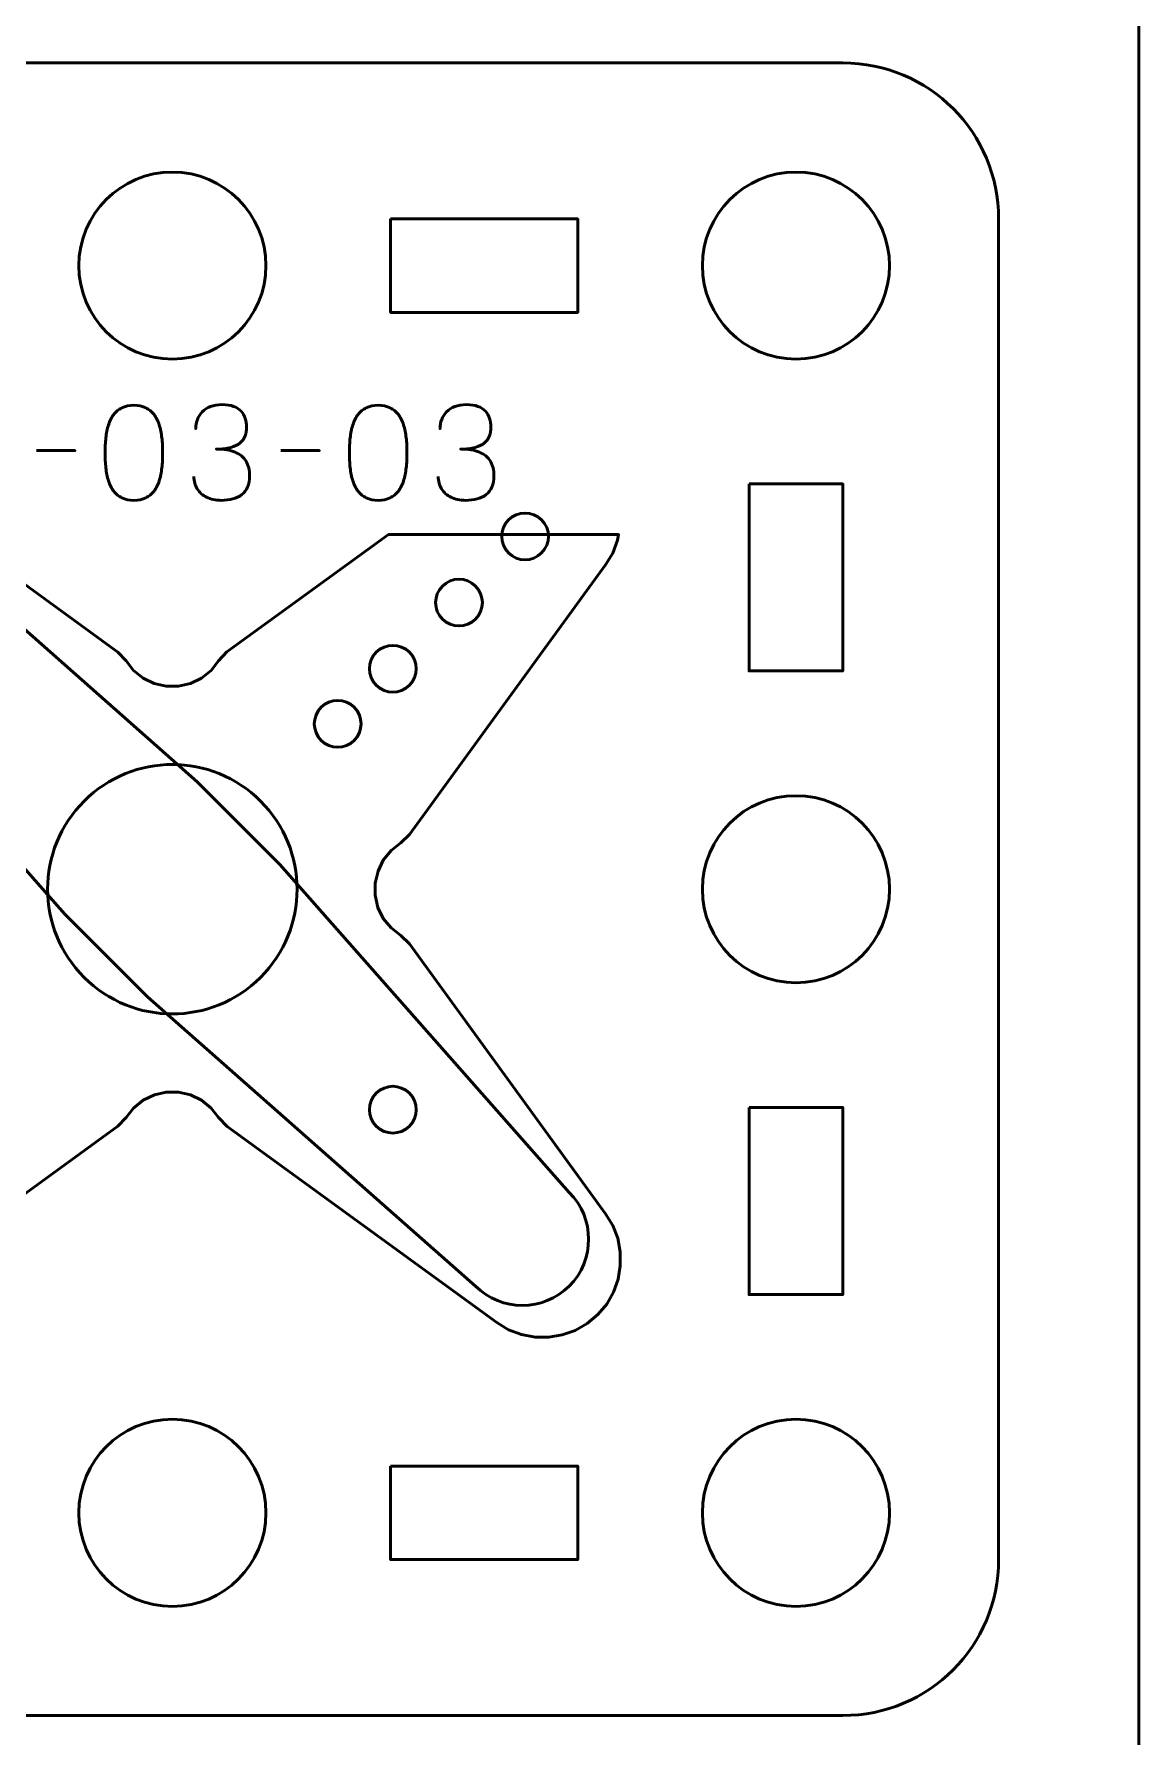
# Model space of a CAD drawing. Header units: centimetres. Extents: x -21 to 0, y -29.7 to 0.
# Drawn here: x -3.54 to 0, y -24.97 to -19.51 of the extents above; entities that cross this region are included whole.
import ezdxf

# ---------------------------------------------------------------- set-up
doc = ezdxf.new("R2010")
doc.units = ezdxf.units.CM
doc.header["$MEASUREMENT"] = 0
doc.layers.add('Layer 1', color=7, linetype='Continuous')

msp = doc.modelspace()

# ---------------------------------------------------------------- linework, layer by layer
at = {"layer": 'Layer 1', "color": 22, "lineweight": 53}
msp.add_open_spline([(-21.00003, -29.19995), (-21.00003, -29.19995), (-21.00003, -0.49992), (-21.00003, -0.49992), (-21.00003, -0.49992), (-21.00003, -0.22295), (-20.77694, 0.00004), (-20.49994, 0.00004), (-20.49994, 0.00004), (-20.49994, 0.00004), (-0.50008, 0.00004), (-0.50008, 0.00004), (-0.50008, 0.00004), (-0.22294, 0.00004), (0.00002, -0.22295), (0.00002, -0.49992), (0.00002, -0.49992), (0.00002, -0.49992), (0.00002, -29.19995), (0.00002, -29.19995), (0.00002, -29.19995), (0.00002, -29.47695), (-0.22294, -29.70004), (-0.50008, -29.70004), (-0.50008, -29.70004), (-0.50008, -29.70004), (-20.49994, -29.70004), (-20.49994, -29.70004), (-20.49994, -29.70004), (-20.77694, -29.70004), (-21.00003, -29.47695), (-21.00003, -29.19995)], degree=3, knots=[0, 0, 0, 0, 0.125, 0.125, 0.125, 0.125, 0.25, 0.25, 0.25, 0.25, 0.375, 0.375, 0.375, 0.375, 0.5, 0.5, 0.5, 0.5, 0.625, 0.625, 0.625, 0.625, 0.75, 0.75, 0.75, 0.75, 0.875, 0.875, 0.875, 0.875, 1, 1, 1, 1], dxfattribs=at)
at = {"layer": 'Layer 1', "color": 2, "lineweight": 53}
msp.add_open_spline([(-5.24994, -19.59997), (-5.24994, -19.59997), (-0.95007, -19.59997), (-0.95007, -19.59997), (-0.95007, -19.59997), (-0.67293, -19.59997), (-0.44997, -19.82306), (-0.44997, -20.10006), (-0.44997, -20.10006), (-0.44997, -20.10006), (-0.44997, -24.39993), (-0.44997, -24.39993), (-0.44997, -24.39993), (-0.44997, -24.67707), (-0.67293, -24.90003), (-0.95007, -24.90003), (-0.95007, -24.90003), (-0.95007, -24.90003), (-5.24994, -24.90003), (-5.24994, -24.90003), (-5.24994, -24.90003), (-5.52694, -24.90003), (-5.75003, -24.67707), (-5.75003, -24.39993), (-5.75003, -24.39993), (-5.75003, -24.39993), (-5.75003, -20.10006), (-5.75003, -20.10006), (-5.75003, -20.10006), (-5.75003, -19.82306), (-5.52694, -19.59997), (-5.24994, -19.59997)], degree=3, knots=[0, 0, 0, 0, 0.125, 0.125, 0.125, 0.125, 0.25, 0.25, 0.25, 0.25, 0.375, 0.375, 0.375, 0.375, 0.5, 0.5, 0.5, 0.5, 0.625, 0.625, 0.625, 0.625, 0.75, 0.75, 0.75, 0.75, 0.875, 0.875, 0.875, 0.875, 1, 1, 1, 1], dxfattribs=at)
at = {"layer": 'Layer 1', "lineweight": 53}
for points in [[(-2.79993, -20.25), (-2.79993, -20.41577), (-2.9343, -20.55), (-3.09993, -20.55), (-3.09993, -20.55), (-3.2657, -20.55), (-3.39993, -20.41577), (-3.39993, -20.25), (-3.39993, -20.25), (-3.39993, -20.08433), (-3.2657, -19.94999), (-3.09993, -19.94999), (-3.09993, -19.94999), (-2.9343, -19.94999), (-2.79993, -20.08433), (-2.79993, -20.25)], [(-0.8, -20.25), (-0.8, -20.41577), (-0.93433, -20.55), (-1.1, -20.55), (-1.1, -20.55), (-1.26563, -20.55), (-1.4, -20.41577), (-1.4, -20.25), (-1.4, -20.25), (-1.4, -20.08433), (-1.26563, -19.94999), (-1.1, -19.94999), (-1.1, -19.94999), (-0.93433, -19.94999), (-0.8, -20.08433), (-0.8, -20.25)], [(-2.40002, -20.10006), (-2.40002, -20.10006), (-1.80002, -20.10006), (-1.80002, -20.10006), (-1.80002, -20.10006), (-1.80002, -20.10006), (-1.80002, -20.40007), (-1.80002, -20.40007), (-1.80002, -20.40007), (-1.80002, -20.40007), (-2.40002, -20.40007), (-2.40002, -20.40007), (-2.40002, -20.40007), (-2.40002, -20.40007), (-2.40002, -20.10006), (-2.40002, -20.10006)], [(-1.25007, -20.95001), (-1.25007, -20.95001), (-0.95007, -20.95001), (-0.95007, -20.95001), (-0.95007, -20.95001), (-0.95007, -20.95001), (-0.95007, -21.55002), (-0.95007, -21.55002), (-0.95007, -21.55002), (-0.95007, -21.55002), (-1.25007, -21.55002), (-1.25007, -21.55002), (-1.25007, -21.55002), (-1.25007, -21.55002), (-1.25007, -20.95001), (-1.25007, -20.95001)], [(-0.8, -22.25007), (-0.8, -22.4157), (-0.93433, -22.55007), (-1.1, -22.55007), (-1.1, -22.55007), (-1.26563, -22.55007), (-1.4, -22.4157), (-1.4, -22.25007), (-1.4, -22.25007), (-1.4, -22.0843), (-1.26563, -21.95007), (-1.1, -21.95007), (-1.1, -21.95007), (-0.93433, -21.95007), (-0.8, -22.0843), (-0.8, -22.25007)], [(-1.25007, -22.94998), (-1.25007, -22.94998), (-0.95007, -22.94998), (-0.95007, -22.94998), (-0.95007, -22.94998), (-0.95007, -22.94998), (-0.95007, -23.54998), (-0.95007, -23.54998), (-0.95007, -23.54998), (-0.95007, -23.54998), (-1.25007, -23.54998), (-1.25007, -23.54998), (-1.25007, -23.54998), (-1.25007, -23.54998), (-1.25007, -22.94998), (-1.25007, -22.94998)], [(-2.79993, -24.25), (-2.79993, -24.41567), (-2.9343, -24.55), (-3.09993, -24.55), (-3.09993, -24.55), (-3.2657, -24.55), (-3.39993, -24.41567), (-3.39993, -24.25), (-3.39993, -24.25), (-3.39993, -24.08437), (-3.2657, -23.95), (-3.09993, -23.95), (-3.09993, -23.95), (-2.9343, -23.95), (-2.79993, -24.08437), (-2.79993, -24.25)], [(-0.8, -24.25), (-0.8, -24.41567), (-0.93433, -24.55), (-1.1, -24.55), (-1.1, -24.55), (-1.26563, -24.55), (-1.4, -24.41567), (-1.4, -24.25), (-1.4, -24.25), (-1.4, -24.08437), (-1.26563, -23.95), (-1.1, -23.95), (-1.1, -23.95), (-0.93433, -23.95), (-0.8, -24.08437), (-0.8, -24.25)], [(-2.40002, -24.09993), (-2.40002, -24.09993), (-1.80002, -24.09993), (-1.80002, -24.09993), (-1.80002, -24.09993), (-1.80002, -24.09993), (-1.80002, -24.39993), (-1.80002, -24.39993), (-1.80002, -24.39993), (-1.80002, -24.39993), (-2.40002, -24.39993), (-2.40002, -24.39993), (-2.40002, -24.39993), (-2.40002, -24.39993), (-2.40002, -24.09993), (-2.40002, -24.09993)]]:
    msp.add_open_spline(points, degree=3, knots=[0, 0, 0, 0, 0.25, 0.25, 0.25, 0.25, 0.5, 0.5, 0.5, 0.5, 0.75, 0.75, 0.75, 0.75, 1, 1, 1, 1], dxfattribs=at)
at = {"layer": 'Layer 1', "color": 30, "lineweight": 53}
for points, knots in [([(-3.22343, -21.00282), (-3.20862, -21.00275), (-3.19585, -21.00014), (-3.18519, -20.99506), (-3.18519, -20.99506), (-3.17461, -20.98998), (-3.16579, -20.98271), (-3.15874, -20.97347), (-3.15874, -20.97347), (-3.15175, -20.96416), (-3.14625, -20.95315), (-3.14216, -20.94045), (-3.14216, -20.94045), (-3.13813, -20.92775), (-3.13524, -20.91385), (-3.13362, -20.89861), (-3.13362, -20.89861), (-3.13192, -20.88337), (-3.13108, -20.86735), (-3.13115, -20.85042), (-3.13115, -20.85042), (-3.13108, -20.83356), (-3.13192, -20.81754), (-3.13362, -20.80237), (-3.13362, -20.80237), (-3.13524, -20.7872), (-3.13813, -20.77323), (-3.14216, -20.76053), (-3.14216, -20.76053), (-3.14625, -20.7479), (-3.15175, -20.7369), (-3.15874, -20.72751), (-3.15874, -20.72751), (-3.16579, -20.7182), (-3.17461, -20.71093), (-3.18519, -20.70585), (-3.18519, -20.70585), (-3.19585, -20.7007), (-3.20862, -20.69809), (-3.22343, -20.69802), (-3.22343, -20.69802), (-3.23825, -20.69809), (-3.25102, -20.7007), (-3.26168, -20.70585), (-3.26168, -20.70585), (-3.27226, -20.71093), (-3.28108, -20.7182), (-3.28813, -20.72751), (-3.28813, -20.72751), (-3.29512, -20.7369), (-3.30062, -20.7479), (-3.30471, -20.76053), (-3.30471, -20.76053), (-3.30874, -20.77323), (-3.31163, -20.7872), (-3.31325, -20.80237), (-3.31325, -20.80237), (-3.31494, -20.81754), (-3.31579, -20.83356), (-3.31572, -20.85042), (-3.31572, -20.85042), (-3.31579, -20.86735), (-3.31494, -20.88337), (-3.31325, -20.89861), (-3.31325, -20.89861), (-3.31163, -20.91385), (-3.30874, -20.92775), (-3.30471, -20.94045), (-3.30471, -20.94045), (-3.30062, -20.95315), (-3.29512, -20.96416), (-3.28813, -20.97347), (-3.28813, -20.97347), (-3.28108, -20.98271), (-3.27226, -20.98998), (-3.26168, -20.99506), (-3.26168, -20.99506), (-3.25102, -21.00014), (-3.23825, -21.00275), (-3.22343, -21.00282)], [0, 0, 0, 0, 0.05, 0.05, 0.05, 0.05, 0.1, 0.1, 0.1, 0.1, 0.15, 0.15, 0.15, 0.15, 0.2, 0.2, 0.2, 0.2, 0.25, 0.25, 0.25, 0.25, 0.3, 0.3, 0.3, 0.3, 0.35, 0.35, 0.35, 0.35, 0.4, 0.4, 0.4, 0.4, 0.45, 0.45, 0.45, 0.45, 0.5, 0.5, 0.5, 0.5, 0.55, 0.55, 0.55, 0.55, 0.6, 0.6, 0.6, 0.6, 0.65, 0.65, 0.65, 0.65, 0.7, 0.7, 0.7, 0.7, 0.75, 0.75, 0.75, 0.75, 0.8, 0.8, 0.8, 0.8, 0.85, 0.85, 0.85, 0.85, 0.9, 0.9, 0.9, 0.9, 0.95, 0.95, 0.95, 0.95, 1, 1, 1, 1]), ([(-3.22343, -21.00282), (-3.20862, -21.00275), (-3.19585, -21.00014), (-3.18519, -20.99506), (-3.18519, -20.99506), (-3.17461, -20.98998), (-3.16579, -20.98271), (-3.15874, -20.97347), (-3.15874, -20.97347), (-3.15175, -20.96416), (-3.14625, -20.95315), (-3.14216, -20.94045), (-3.14216, -20.94045), (-3.13813, -20.92775), (-3.13524, -20.91385), (-3.13362, -20.89861), (-3.13362, -20.89861), (-3.13192, -20.88337), (-3.13108, -20.86735), (-3.13115, -20.85042), (-3.13115, -20.85042), (-3.13108, -20.83356), (-3.13192, -20.81754), (-3.13362, -20.80237), (-3.13362, -20.80237), (-3.13524, -20.7872), (-3.13813, -20.77323), (-3.14216, -20.76053), (-3.14216, -20.76053), (-3.14625, -20.7479), (-3.15175, -20.7369), (-3.15874, -20.72751), (-3.15874, -20.72751), (-3.16579, -20.7182), (-3.17461, -20.71093), (-3.18519, -20.70585), (-3.18519, -20.70585), (-3.19585, -20.7007), (-3.20862, -20.69809), (-3.22343, -20.69802), (-3.22343, -20.69802), (-3.23825, -20.69809), (-3.25102, -20.7007), (-3.26168, -20.70585), (-3.26168, -20.70585), (-3.27226, -20.71093), (-3.28108, -20.7182), (-3.28813, -20.72751), (-3.28813, -20.72751), (-3.29512, -20.7369), (-3.30062, -20.7479), (-3.30471, -20.76053), (-3.30471, -20.76053), (-3.30874, -20.77323), (-3.31163, -20.7872), (-3.31325, -20.80237), (-3.31325, -20.80237), (-3.31494, -20.81754), (-3.31579, -20.83356), (-3.31572, -20.85042), (-3.31572, -20.85042), (-3.31579, -20.86735), (-3.31494, -20.88337), (-3.31325, -20.89861), (-3.31325, -20.89861), (-3.31163, -20.91385), (-3.30874, -20.92775), (-3.30471, -20.94045), (-3.30471, -20.94045), (-3.30062, -20.95315), (-3.29512, -20.96416), (-3.28813, -20.97347), (-3.28813, -20.97347), (-3.28108, -20.98271), (-3.27226, -20.98998), (-3.26168, -20.99506), (-3.26168, -20.99506), (-3.25102, -21.00014), (-3.23825, -21.00275), (-3.22343, -21.00282)], [0, 0, 0, 0, 0.05, 0.05, 0.05, 0.05, 0.1, 0.1, 0.1, 0.1, 0.15, 0.15, 0.15, 0.15, 0.2, 0.2, 0.2, 0.2, 0.25, 0.25, 0.25, 0.25, 0.3, 0.3, 0.3, 0.3, 0.35, 0.35, 0.35, 0.35, 0.4, 0.4, 0.4, 0.4, 0.45, 0.45, 0.45, 0.45, 0.5, 0.5, 0.5, 0.5, 0.55, 0.55, 0.55, 0.55, 0.6, 0.6, 0.6, 0.6, 0.65, 0.65, 0.65, 0.65, 0.7, 0.7, 0.7, 0.7, 0.75, 0.75, 0.75, 0.75, 0.8, 0.8, 0.8, 0.8, 0.85, 0.85, 0.85, 0.85, 0.9, 0.9, 0.9, 0.9, 0.95, 0.95, 0.95, 0.95, 1, 1, 1, 1]), ([(-3.03082, -20.9262), (-3.03075, -20.94144), (-3.02722, -20.9547), (-3.02024, -20.9662), (-3.02024, -20.9662), (-3.01325, -20.97763), (-3.0033, -20.98659), (-2.99032, -20.99301), (-2.99032, -20.99301), (-2.97734, -20.99943), (-2.96175, -21.00268), (-2.94361, -21.00282), (-2.94361, -21.00282), (-2.93, -21.00282), (-2.91765, -21.00141), (-2.90643, -20.99845), (-2.90643, -20.99845), (-2.89528, -20.99548), (-2.88569, -20.9909), (-2.87757, -20.98462), (-2.87757, -20.98462), (-2.86946, -20.97834), (-2.86325, -20.97022), (-2.85881, -20.96035), (-2.85881, -20.96035), (-2.85443, -20.9504), (-2.85225, -20.93847), (-2.85218, -20.9245), (-2.85218, -20.9245), (-2.8521, -20.90588), (-2.85591, -20.89014), (-2.86346, -20.87737), (-2.86346, -20.87737), (-2.87101, -20.8646), (-2.88273, -20.85501), (-2.89846, -20.84845), (-2.89846, -20.84845), (-2.91419, -20.84188), (-2.93437, -20.83857), (-2.95885, -20.83857), (-2.95885, -20.83857), (-2.94058, -20.83864), (-2.92527, -20.83695), (-2.91278, -20.83349), (-2.91278, -20.83349), (-2.90036, -20.83003), (-2.89042, -20.82516), (-2.88294, -20.81881), (-2.88294, -20.81881), (-2.87546, -20.81253), (-2.87003, -20.80505), (-2.86678, -20.79645), (-2.86678, -20.79645), (-2.86346, -20.78791), (-2.86184, -20.77853), (-2.86191, -20.7683), (-2.86191, -20.7683), (-2.86184, -20.75806), (-2.86325, -20.74861), (-2.86607, -20.73986), (-2.86607, -20.73986), (-2.86883, -20.73111), (-2.87334, -20.72342), (-2.87948, -20.71686), (-2.87948, -20.71686), (-2.88562, -20.7103), (-2.89373, -20.70515), (-2.90368, -20.70148), (-2.90368, -20.70148), (-2.9137, -20.69781), (-2.92591, -20.69598), (-2.94023, -20.69591), (-2.94023, -20.69591), (-2.95448, -20.69598), (-2.96697, -20.69809), (-2.97755, -20.70219), (-2.97755, -20.70219), (-2.98821, -20.70628), (-2.99695, -20.71185), (-3.00401, -20.71898), (-3.00401, -20.71898), (-3.01099, -20.7261), (-3.01622, -20.73422), (-3.01967, -20.74339), (-3.01967, -20.74339), (-3.0232, -20.75256), (-3.02489, -20.7623), (-3.02489, -20.77253), (-3.02489, -20.77253), (-3.02489, -20.7623), (-3.0232, -20.75256), (-3.01967, -20.74339), (-3.01967, -20.74339), (-3.01622, -20.73422), (-3.01099, -20.7261), (-3.00401, -20.71898), (-3.00401, -20.71898), (-2.99695, -20.71185), (-2.98821, -20.70628), (-2.97755, -20.70219), (-2.97755, -20.70219), (-2.96697, -20.69809), (-2.95448, -20.69598), (-2.94023, -20.69591), (-2.94023, -20.69591), (-2.92591, -20.69598), (-2.9137, -20.69781), (-2.90368, -20.70148), (-2.90368, -20.70148), (-2.89373, -20.70515), (-2.88562, -20.7103), (-2.87948, -20.71686), (-2.87948, -20.71686), (-2.87334, -20.72342), (-2.86883, -20.73111), (-2.86607, -20.73986), (-2.86607, -20.73986), (-2.86325, -20.74861), (-2.86184, -20.75806), (-2.86191, -20.7683), (-2.86191, -20.7683), (-2.86184, -20.77853), (-2.86346, -20.78791), (-2.86678, -20.79645), (-2.86678, -20.79645), (-2.87003, -20.80505), (-2.87546, -20.81253), (-2.88294, -20.81881), (-2.88294, -20.81881), (-2.89042, -20.82516), (-2.90036, -20.83003), (-2.91278, -20.83349), (-2.91278, -20.83349), (-2.92527, -20.83695), (-2.94058, -20.83864), (-2.95885, -20.83857), (-2.95885, -20.83857), (-2.93437, -20.83857), (-2.91419, -20.84188), (-2.89846, -20.84845), (-2.89846, -20.84845), (-2.88273, -20.85501), (-2.87101, -20.8646), (-2.86346, -20.87737), (-2.86346, -20.87737), (-2.85591, -20.89014), (-2.8521, -20.90588), (-2.85218, -20.9245), (-2.85218, -20.9245), (-2.85225, -20.93847), (-2.85443, -20.9504), (-2.85881, -20.96035), (-2.85881, -20.96035), (-2.86325, -20.97022), (-2.86946, -20.97834), (-2.87757, -20.98462), (-2.87757, -20.98462), (-2.88569, -20.9909), (-2.89528, -20.99548), (-2.90643, -20.99845), (-2.90643, -20.99845), (-2.91765, -21.00141), (-2.93, -21.00282), (-2.94361, -21.00282), (-2.94361, -21.00282), (-2.96175, -21.00268), (-2.97734, -20.99943), (-2.99032, -20.99301), (-2.99032, -20.99301), (-3.0033, -20.98659), (-3.01325, -20.97763), (-3.02024, -20.9662), (-3.02024, -20.9662), (-3.02722, -20.9547), (-3.03075, -20.94144), (-3.03082, -20.9262)], [0, 0, 0, 0, 0.0227273, 0.0227273, 0.0227273, 0.0227273, 0.0454545, 0.0454545, 0.0454545, 0.0454545, 0.0681818, 0.0681818, 0.0681818, 0.0681818, 0.0909091, 0.0909091, 0.0909091, 0.0909091, 0.1136364, 0.1136364, 0.1136364, 0.1136364, 0.1363636, 0.1363636, 0.1363636, 0.1363636, 0.1590909, 0.1590909, 0.1590909, 0.1590909, 0.1818182, 0.1818182, 0.1818182, 0.1818182, 0.2045455, 0.2045455, 0.2045455, 0.2045455, 0.2272727, 0.2272727, 0.2272727, 0.2272727, 0.25, 0.25, 0.25, 0.25, 0.2727273, 0.2727273, 0.2727273, 0.2727273, 0.2954545, 0.2954545, 0.2954545, 0.2954545, 0.3181818, 0.3181818, 0.3181818, 0.3181818, 0.3409091, 0.3409091, 0.3409091, 0.3409091, 0.3636364, 0.3636364, 0.3636364, 0.3636364, 0.3863636, 0.3863636, 0.3863636, 0.3863636, 0.4090909, 0.4090909, 0.4090909, 0.4090909, 0.4318182, 0.4318182, 0.4318182, 0.4318182, 0.4545455, 0.4545455, 0.4545455, 0.4545455, 0.4772727, 0.4772727, 0.4772727, 0.4772727, 0.5, 0.5, 0.5, 0.5, 0.5227273, 0.5227273, 0.5227273, 0.5227273, 0.5454545, 0.5454545, 0.5454545, 0.5454545, 0.5681818, 0.5681818, 0.5681818, 0.5681818, 0.5909091, 0.5909091, 0.5909091, 0.5909091, 0.6136364, 0.6136364, 0.6136364, 0.6136364, 0.6363636, 0.6363636, 0.6363636, 0.6363636, 0.6590909, 0.6590909, 0.6590909, 0.6590909, 0.6818182, 0.6818182, 0.6818182, 0.6818182, 0.7045455, 0.7045455, 0.7045455, 0.7045455, 0.7272727, 0.7272727, 0.7272727, 0.7272727, 0.75, 0.75, 0.75, 0.75, 0.7727273, 0.7727273, 0.7727273, 0.7727273, 0.7954545, 0.7954545, 0.7954545, 0.7954545, 0.8181818, 0.8181818, 0.8181818, 0.8181818, 0.8409091, 0.8409091, 0.8409091, 0.8409091, 0.8636364, 0.8636364, 0.8636364, 0.8636364, 0.8863636, 0.8863636, 0.8863636, 0.8863636, 0.9090909, 0.9090909, 0.9090909, 0.9090909, 0.9318182, 0.9318182, 0.9318182, 0.9318182, 0.9545455, 0.9545455, 0.9545455, 0.9545455, 0.9772727, 0.9772727, 0.9772727, 0.9772727, 1, 1, 1, 1]), ([(-2.43985, -21.00282), (-2.42504, -21.00275), (-2.41227, -21.00014), (-2.40161, -20.99506), (-2.40161, -20.99506), (-2.39103, -20.98998), (-2.38221, -20.98271), (-2.37516, -20.97347), (-2.37516, -20.97347), (-2.36817, -20.96416), (-2.36267, -20.95315), (-2.35858, -20.94045), (-2.35858, -20.94045), (-2.35455, -20.92775), (-2.35166, -20.91385), (-2.35004, -20.89861), (-2.35004, -20.89861), (-2.34834, -20.88337), (-2.3475, -20.86735), (-2.34757, -20.85042), (-2.34757, -20.85042), (-2.3475, -20.83356), (-2.34834, -20.81754), (-2.35004, -20.80237), (-2.35004, -20.80237), (-2.35166, -20.7872), (-2.35455, -20.77323), (-2.35858, -20.76053), (-2.35858, -20.76053), (-2.36267, -20.7479), (-2.36817, -20.7369), (-2.37516, -20.72751), (-2.37516, -20.72751), (-2.38221, -20.7182), (-2.39103, -20.71093), (-2.40161, -20.70585), (-2.40161, -20.70585), (-2.41227, -20.7007), (-2.42504, -20.69809), (-2.43985, -20.69802), (-2.43985, -20.69802), (-2.45467, -20.69809), (-2.46744, -20.7007), (-2.4781, -20.70585), (-2.4781, -20.70585), (-2.48868, -20.71093), (-2.4975, -20.7182), (-2.50455, -20.72751), (-2.50455, -20.72751), (-2.51154, -20.7369), (-2.51704, -20.7479), (-2.52113, -20.76053), (-2.52113, -20.76053), (-2.52516, -20.77323), (-2.52805, -20.7872), (-2.52967, -20.80237), (-2.52967, -20.80237), (-2.53136, -20.81754), (-2.53221, -20.83356), (-2.53214, -20.85042), (-2.53214, -20.85042), (-2.53221, -20.86735), (-2.53136, -20.88337), (-2.52967, -20.89861), (-2.52967, -20.89861), (-2.52805, -20.91385), (-2.52516, -20.92775), (-2.52113, -20.94045), (-2.52113, -20.94045), (-2.51704, -20.95315), (-2.51154, -20.96416), (-2.50455, -20.97347), (-2.50455, -20.97347), (-2.4975, -20.98271), (-2.48868, -20.98998), (-2.4781, -20.99506), (-2.4781, -20.99506), (-2.46744, -21.00014), (-2.45467, -21.00275), (-2.43985, -21.00282)], [0, 0, 0, 0, 0.05, 0.05, 0.05, 0.05, 0.1, 0.1, 0.1, 0.1, 0.15, 0.15, 0.15, 0.15, 0.2, 0.2, 0.2, 0.2, 0.25, 0.25, 0.25, 0.25, 0.3, 0.3, 0.3, 0.3, 0.35, 0.35, 0.35, 0.35, 0.4, 0.4, 0.4, 0.4, 0.45, 0.45, 0.45, 0.45, 0.5, 0.5, 0.5, 0.5, 0.55, 0.55, 0.55, 0.55, 0.6, 0.6, 0.6, 0.6, 0.65, 0.65, 0.65, 0.65, 0.7, 0.7, 0.7, 0.7, 0.75, 0.75, 0.75, 0.75, 0.8, 0.8, 0.8, 0.8, 0.85, 0.85, 0.85, 0.85, 0.9, 0.9, 0.9, 0.9, 0.95, 0.95, 0.95, 0.95, 1, 1, 1, 1]), ([(-2.43985, -21.00282), (-2.42504, -21.00275), (-2.41227, -21.00014), (-2.40161, -20.99506), (-2.40161, -20.99506), (-2.39103, -20.98998), (-2.38221, -20.98271), (-2.37516, -20.97347), (-2.37516, -20.97347), (-2.36817, -20.96416), (-2.36267, -20.95315), (-2.35858, -20.94045), (-2.35858, -20.94045), (-2.35455, -20.92775), (-2.35166, -20.91385), (-2.35004, -20.89861), (-2.35004, -20.89861), (-2.34834, -20.88337), (-2.3475, -20.86735), (-2.34757, -20.85042), (-2.34757, -20.85042), (-2.3475, -20.83356), (-2.34834, -20.81754), (-2.35004, -20.80237), (-2.35004, -20.80237), (-2.35166, -20.7872), (-2.35455, -20.77323), (-2.35858, -20.76053), (-2.35858, -20.76053), (-2.36267, -20.7479), (-2.36817, -20.7369), (-2.37516, -20.72751), (-2.37516, -20.72751), (-2.38221, -20.7182), (-2.39103, -20.71093), (-2.40161, -20.70585), (-2.40161, -20.70585), (-2.41227, -20.7007), (-2.42504, -20.69809), (-2.43985, -20.69802), (-2.43985, -20.69802), (-2.45467, -20.69809), (-2.46744, -20.7007), (-2.4781, -20.70585), (-2.4781, -20.70585), (-2.48868, -20.71093), (-2.4975, -20.7182), (-2.50455, -20.72751), (-2.50455, -20.72751), (-2.51154, -20.7369), (-2.51704, -20.7479), (-2.52113, -20.76053), (-2.52113, -20.76053), (-2.52516, -20.77323), (-2.52805, -20.7872), (-2.52967, -20.80237), (-2.52967, -20.80237), (-2.53136, -20.81754), (-2.53221, -20.83356), (-2.53214, -20.85042), (-2.53214, -20.85042), (-2.53221, -20.86735), (-2.53136, -20.88337), (-2.52967, -20.89861), (-2.52967, -20.89861), (-2.52805, -20.91385), (-2.52516, -20.92775), (-2.52113, -20.94045), (-2.52113, -20.94045), (-2.51704, -20.95315), (-2.51154, -20.96416), (-2.50455, -20.97347), (-2.50455, -20.97347), (-2.4975, -20.98271), (-2.48868, -20.98998), (-2.4781, -20.99506), (-2.4781, -20.99506), (-2.46744, -21.00014), (-2.45467, -21.00275), (-2.43985, -21.00282)], [0, 0, 0, 0, 0.05, 0.05, 0.05, 0.05, 0.1, 0.1, 0.1, 0.1, 0.15, 0.15, 0.15, 0.15, 0.2, 0.2, 0.2, 0.2, 0.25, 0.25, 0.25, 0.25, 0.3, 0.3, 0.3, 0.3, 0.35, 0.35, 0.35, 0.35, 0.4, 0.4, 0.4, 0.4, 0.45, 0.45, 0.45, 0.45, 0.5, 0.5, 0.5, 0.5, 0.55, 0.55, 0.55, 0.55, 0.6, 0.6, 0.6, 0.6, 0.65, 0.65, 0.65, 0.65, 0.7, 0.7, 0.7, 0.7, 0.75, 0.75, 0.75, 0.75, 0.8, 0.8, 0.8, 0.8, 0.85, 0.85, 0.85, 0.85, 0.9, 0.9, 0.9, 0.9, 0.95, 0.95, 0.95, 0.95, 1, 1, 1, 1]), ([(-2.24724, -20.9262), (-2.24717, -20.94144), (-2.24364, -20.9547), (-2.23666, -20.9662), (-2.23666, -20.9662), (-2.22967, -20.97763), (-2.21972, -20.98659), (-2.20674, -20.99301), (-2.20674, -20.99301), (-2.19376, -20.99943), (-2.17817, -21.00268), (-2.16003, -21.00282), (-2.16003, -21.00282), (-2.14642, -21.00282), (-2.13407, -21.00141), (-2.12285, -20.99845), (-2.12285, -20.99845), (-2.1117, -20.99548), (-2.10211, -20.9909), (-2.09399, -20.98462), (-2.09399, -20.98462), (-2.08588, -20.97834), (-2.07967, -20.97022), (-2.07523, -20.96035), (-2.07523, -20.96035), (-2.07085, -20.9504), (-2.06867, -20.93847), (-2.0686, -20.9245), (-2.0686, -20.9245), (-2.06852, -20.90588), (-2.07233, -20.89014), (-2.07988, -20.87737), (-2.07988, -20.87737), (-2.08743, -20.8646), (-2.09915, -20.85501), (-2.11488, -20.84845), (-2.11488, -20.84845), (-2.13061, -20.84188), (-2.15079, -20.83857), (-2.17527, -20.83857), (-2.17527, -20.83857), (-2.157, -20.83864), (-2.14169, -20.83695), (-2.1292, -20.83349), (-2.1292, -20.83349), (-2.11678, -20.83003), (-2.10684, -20.82516), (-2.09936, -20.81881), (-2.09936, -20.81881), (-2.09188, -20.81253), (-2.08645, -20.80505), (-2.0832, -20.79645), (-2.0832, -20.79645), (-2.07988, -20.78791), (-2.07826, -20.77853), (-2.07833, -20.7683), (-2.07833, -20.7683), (-2.07826, -20.75806), (-2.07967, -20.74861), (-2.08249, -20.73986), (-2.08249, -20.73986), (-2.08525, -20.73111), (-2.08976, -20.72342), (-2.0959, -20.71686), (-2.0959, -20.71686), (-2.10204, -20.7103), (-2.11015, -20.70515), (-2.1201, -20.70148), (-2.1201, -20.70148), (-2.13012, -20.69781), (-2.14233, -20.69598), (-2.15665, -20.69591), (-2.15665, -20.69591), (-2.1709, -20.69598), (-2.18339, -20.69809), (-2.19397, -20.70219), (-2.19397, -20.70219), (-2.20463, -20.70628), (-2.21337, -20.71185), (-2.22043, -20.71898), (-2.22043, -20.71898), (-2.22741, -20.7261), (-2.23264, -20.73422), (-2.23609, -20.74339), (-2.23609, -20.74339), (-2.23962, -20.75256), (-2.24131, -20.7623), (-2.24131, -20.77253), (-2.24131, -20.77253), (-2.24131, -20.7623), (-2.23962, -20.75256), (-2.23609, -20.74339), (-2.23609, -20.74339), (-2.23264, -20.73422), (-2.22741, -20.7261), (-2.22043, -20.71898), (-2.22043, -20.71898), (-2.21337, -20.71185), (-2.20463, -20.70628), (-2.19397, -20.70219), (-2.19397, -20.70219), (-2.18339, -20.69809), (-2.1709, -20.69598), (-2.15665, -20.69591), (-2.15665, -20.69591), (-2.14233, -20.69598), (-2.13012, -20.69781), (-2.1201, -20.70148), (-2.1201, -20.70148), (-2.11015, -20.70515), (-2.10204, -20.7103), (-2.0959, -20.71686), (-2.0959, -20.71686), (-2.08976, -20.72342), (-2.08525, -20.73111), (-2.08249, -20.73986), (-2.08249, -20.73986), (-2.07967, -20.74861), (-2.07826, -20.75806), (-2.07833, -20.7683), (-2.07833, -20.7683), (-2.07826, -20.77853), (-2.07988, -20.78791), (-2.0832, -20.79645), (-2.0832, -20.79645), (-2.08645, -20.80505), (-2.09188, -20.81253), (-2.09936, -20.81881), (-2.09936, -20.81881), (-2.10684, -20.82516), (-2.11678, -20.83003), (-2.1292, -20.83349), (-2.1292, -20.83349), (-2.14169, -20.83695), (-2.157, -20.83864), (-2.17527, -20.83857), (-2.17527, -20.83857), (-2.15079, -20.83857), (-2.13061, -20.84188), (-2.11488, -20.84845), (-2.11488, -20.84845), (-2.09915, -20.85501), (-2.08743, -20.8646), (-2.07988, -20.87737), (-2.07988, -20.87737), (-2.07233, -20.89014), (-2.06852, -20.90588), (-2.0686, -20.9245), (-2.0686, -20.9245), (-2.06867, -20.93847), (-2.07085, -20.9504), (-2.07523, -20.96035), (-2.07523, -20.96035), (-2.07967, -20.97022), (-2.08588, -20.97834), (-2.09399, -20.98462), (-2.09399, -20.98462), (-2.10211, -20.9909), (-2.1117, -20.99548), (-2.12285, -20.99845), (-2.12285, -20.99845), (-2.13407, -21.00141), (-2.14642, -21.00282), (-2.16003, -21.00282), (-2.16003, -21.00282), (-2.17817, -21.00268), (-2.19376, -20.99943), (-2.20674, -20.99301), (-2.20674, -20.99301), (-2.21972, -20.98659), (-2.22967, -20.97763), (-2.23666, -20.9662), (-2.23666, -20.9662), (-2.24364, -20.9547), (-2.24717, -20.94144), (-2.24724, -20.9262)], [0, 0, 0, 0, 0.0227273, 0.0227273, 0.0227273, 0.0227273, 0.0454545, 0.0454545, 0.0454545, 0.0454545, 0.0681818, 0.0681818, 0.0681818, 0.0681818, 0.0909091, 0.0909091, 0.0909091, 0.0909091, 0.1136364, 0.1136364, 0.1136364, 0.1136364, 0.1363636, 0.1363636, 0.1363636, 0.1363636, 0.1590909, 0.1590909, 0.1590909, 0.1590909, 0.1818182, 0.1818182, 0.1818182, 0.1818182, 0.2045455, 0.2045455, 0.2045455, 0.2045455, 0.2272727, 0.2272727, 0.2272727, 0.2272727, 0.25, 0.25, 0.25, 0.25, 0.2727273, 0.2727273, 0.2727273, 0.2727273, 0.2954545, 0.2954545, 0.2954545, 0.2954545, 0.3181818, 0.3181818, 0.3181818, 0.3181818, 0.3409091, 0.3409091, 0.3409091, 0.3409091, 0.3636364, 0.3636364, 0.3636364, 0.3636364, 0.3863636, 0.3863636, 0.3863636, 0.3863636, 0.4090909, 0.4090909, 0.4090909, 0.4090909, 0.4318182, 0.4318182, 0.4318182, 0.4318182, 0.4545455, 0.4545455, 0.4545455, 0.4545455, 0.4772727, 0.4772727, 0.4772727, 0.4772727, 0.5, 0.5, 0.5, 0.5, 0.5227273, 0.5227273, 0.5227273, 0.5227273, 0.5454545, 0.5454545, 0.5454545, 0.5454545, 0.5681818, 0.5681818, 0.5681818, 0.5681818, 0.5909091, 0.5909091, 0.5909091, 0.5909091, 0.6136364, 0.6136364, 0.6136364, 0.6136364, 0.6363636, 0.6363636, 0.6363636, 0.6363636, 0.6590909, 0.6590909, 0.6590909, 0.6590909, 0.6818182, 0.6818182, 0.6818182, 0.6818182, 0.7045455, 0.7045455, 0.7045455, 0.7045455, 0.7272727, 0.7272727, 0.7272727, 0.7272727, 0.75, 0.75, 0.75, 0.75, 0.7727273, 0.7727273, 0.7727273, 0.7727273, 0.7954545, 0.7954545, 0.7954545, 0.7954545, 0.8181818, 0.8181818, 0.8181818, 0.8181818, 0.8409091, 0.8409091, 0.8409091, 0.8409091, 0.8636364, 0.8636364, 0.8636364, 0.8636364, 0.8863636, 0.8863636, 0.8863636, 0.8863636, 0.9090909, 0.9090909, 0.9090909, 0.9090909, 0.9318182, 0.9318182, 0.9318182, 0.9318182, 0.9545455, 0.9545455, 0.9545455, 0.9545455, 0.9772727, 0.9772727, 0.9772727, 0.9772727, 1, 1, 1, 1]), ([(-3.53585, -20.84322), (-3.53585, -20.84322), (-3.41266, -20.84322), (-3.41266, -20.84322), (-3.41266, -20.84322), (-3.41266, -20.84322), (-3.53585, -20.84322), (-3.53585, -20.84322)], [0, 0, 0, 0, 0.5, 0.5, 0.5, 0.5, 1, 1, 1, 1]), ([(-2.75227, -20.84322), (-2.75227, -20.84322), (-2.62908, -20.84322), (-2.62908, -20.84322), (-2.62908, -20.84322), (-2.62908, -20.84322), (-2.75227, -20.84322), (-2.75227, -20.84322)], [0, 0, 0, 0, 0.5, 0.5, 0.5, 0.5, 1, 1, 1, 1]), ([(-3.79367, -21.11251), (-3.79367, -21.11251), (-3.27531, -21.48937), (-3.27531, -21.48937), (-3.27531, -21.48937), (-3.27531, -21.48937), (-3.24844, -21.51738), (-3.24844, -21.51738), (-3.24844, -21.51738), (-3.24844, -21.51738), (-3.22434, -21.54819), (-3.22434, -21.54819), (-3.22434, -21.54819), (-3.22434, -21.54819), (-3.1941, -21.57283), (-3.1941, -21.57283), (-3.1941, -21.57283), (-3.1941, -21.57283), (-3.15882, -21.5902), (-3.15882, -21.5902), (-3.15882, -21.5902), (-3.15882, -21.5902), (-3.1196, -21.59916), (-3.1196, -21.59916), (-3.1196, -21.59916), (-3.1196, -21.59916), (-3.08039, -21.59914), (-3.08039, -21.59914), (-3.08039, -21.59914), (-3.08039, -21.59914), (-3.04231, -21.59019), (-3.04231, -21.59019), (-3.04231, -21.59019), (-3.04231, -21.59019), (-3.00645, -21.57338), (-3.00645, -21.57338), (-3.00645, -21.57338), (-3.00645, -21.57338), (-2.97565, -21.54818), (-2.97565, -21.54818), (-2.97565, -21.54818), (-2.97565, -21.54818), (-2.95158, -21.51738), (-2.95158, -21.51738), (-2.95158, -21.51738), (-2.95158, -21.51738), (-2.92525, -21.48881), (-2.92525, -21.48881), (-2.92525, -21.48881), (-2.92525, -21.48881), (-2.40674, -21.11251), (-2.40674, -21.11251), (-2.40674, -21.11251), (-2.40674, -21.11251), (-1.66897, -21.11251), (-1.66897, -21.11251), (-1.66897, -21.11251), (-1.66897, -21.11251), (-1.67227, -21.1309), (-1.67227, -21.1309), (-1.67227, -21.1309), (-1.67227, -21.1309), (-1.68738, -21.17178), (-1.68738, -21.17178), (-1.68738, -21.17178), (-1.68738, -21.17178), (-1.71036, -21.20932), (-1.71036, -21.20932), (-1.71036, -21.20932), (-1.71036, -21.20932), (-2.33937, -22.07469), (-2.33937, -22.07469), (-2.33937, -22.07469), (-2.33937, -22.07469), (-2.36737, -22.10159), (-2.36737, -22.10159), (-2.36737, -22.10159), (-2.36737, -22.10159), (-2.39817, -22.12566), (-2.39817, -22.12566), (-2.39817, -22.12566), (-2.39817, -22.12566), (-2.42337, -22.15646), (-2.42337, -22.15646), (-2.42337, -22.15646), (-2.42337, -22.15646), (-2.44018, -22.19232), (-2.44018, -22.19232), (-2.44018, -22.19232), (-2.44018, -22.19232), (-2.44914, -22.23039), (-2.44914, -22.23039), (-2.44914, -22.23039), (-2.44914, -22.23039), (-2.44915, -22.26962), (-2.44915, -22.26962), (-2.44915, -22.26962), (-2.44915, -22.26962), (-2.44075, -22.30827), (-2.44075, -22.30827), (-2.44075, -22.30827), (-2.44075, -22.30827), (-2.42338, -22.34356), (-2.42338, -22.34356), (-2.42338, -22.34356), (-2.42338, -22.34356), (-2.39818, -22.37435), (-2.39818, -22.37435), (-2.39818, -22.37435), (-2.39818, -22.37435), (-2.36737, -22.39844), (-2.36737, -22.39844), (-2.36737, -22.39844), (-2.36737, -22.39844), (-2.33937, -22.42532), (-2.33937, -22.42532), (-2.33937, -22.42532), (-2.33937, -22.42532), (-1.71036, -23.2907), (-1.71036, -23.2907), (-1.71036, -23.2907), (-1.71036, -23.2907), (-1.6874, -23.32822), (-1.6874, -23.32822), (-1.6874, -23.32822), (-1.6874, -23.32822), (-1.6717, -23.36966), (-1.6717, -23.36966), (-1.6717, -23.36966), (-1.6717, -23.36966), (-1.66388, -23.41336), (-1.66388, -23.41336), (-1.66388, -23.41336), (-1.66388, -23.41336), (-1.66331, -23.4576), (-1.66331, -23.4576), (-1.66331, -23.4576), (-1.66331, -23.4576), (-1.67059, -23.50074), (-1.67059, -23.50074), (-1.67059, -23.50074), (-1.67059, -23.50074), (-1.68516, -23.54219), (-1.68516, -23.54219), (-1.68516, -23.54219), (-1.68516, -23.54219), (-1.707, -23.58083), (-1.707, -23.58083), (-1.707, -23.58083), (-1.707, -23.58083), (-1.735, -23.61443), (-1.735, -23.61443), (-1.735, -23.61443), (-1.735, -23.61443), (-1.76917, -23.643), (-1.76917, -23.643), (-1.76917, -23.643), (-1.76917, -23.643), (-1.80783, -23.66486), (-1.80783, -23.66486), (-1.80783, -23.66486), (-1.80783, -23.66486), (-1.84927, -23.67942), (-1.84927, -23.67942), (-1.84927, -23.67942), (-1.84927, -23.67942), (-1.89241, -23.68669), (-1.89241, -23.68669), (-1.89241, -23.68669), (-1.89241, -23.68669), (-1.93665, -23.68613), (-1.93665, -23.68613), (-1.93665, -23.68613), (-1.93665, -23.68613), (-1.98034, -23.6783), (-1.98034, -23.6783), (-1.98034, -23.6783), (-1.98034, -23.6783), (-2.02179, -23.66262), (-2.02179, -23.66262), (-2.02179, -23.66262), (-2.02179, -23.66262), (-2.05931, -23.63965), (-2.05931, -23.63965), (-2.05931, -23.63965), (-2.05931, -23.63965), (-2.92469, -23.01064), (-2.92469, -23.01064), (-2.92469, -23.01064), (-2.92469, -23.01064), (-2.95157, -22.98264), (-2.95157, -22.98264), (-2.95157, -22.98264), (-2.95157, -22.98264), (-2.97566, -22.95182), (-2.97566, -22.95182), (-2.97566, -22.95182), (-2.97566, -22.95182), (-3.00646, -22.92664), (-3.00646, -22.92664), (-3.00646, -22.92664), (-3.00646, -22.92664), (-3.04175, -22.90926), (-3.04175, -22.90926), (-3.04175, -22.90926), (-3.04175, -22.90926), (-3.0804, -22.90086), (-3.0804, -22.90086), (-3.0804, -22.90086), (-3.0804, -22.90086), (-3.11962, -22.90086), (-3.11962, -22.90086), (-3.11962, -22.90086), (-3.11962, -22.90086), (-3.15769, -22.90984), (-3.15769, -22.90984), (-3.15769, -22.90984), (-3.15769, -22.90984), (-3.19354, -22.92663), (-3.19354, -22.92663), (-3.19354, -22.92663), (-3.19354, -22.92663), (-3.22434, -22.95184), (-3.22434, -22.95184), (-3.22434, -22.95184), (-3.22434, -22.95184), (-3.24843, -22.98264), (-3.24843, -22.98264), (-3.24843, -22.98264), (-3.24843, -22.98264), (-3.27475, -23.01008), (-3.27475, -23.01008), (-3.27475, -23.01008), (-3.27475, -23.01008), (-4.14068, -23.63964), (-4.14068, -23.63964), (-4.14068, -23.63964), (-4.14068, -23.63964), (-4.17822, -23.66261), (-4.17822, -23.66261), (-4.17822, -23.66261), (-4.17822, -23.66261), (-4.21911, -23.67773), (-4.21911, -23.67773), (-4.21911, -23.67773), (-4.21911, -23.67773), (-4.26279, -23.68557), (-4.26279, -23.68557), (-4.26279, -23.68557), (-4.26279, -23.68557), (-4.30704, -23.68614), (-4.30704, -23.68614), (-4.30704, -23.68614), (-4.30704, -23.68614), (-4.35017, -23.67886), (-4.35017, -23.67886), (-4.35017, -23.67886), (-4.35017, -23.67886), (-4.39162, -23.66428), (-4.39162, -23.66428), (-4.39162, -23.66428), (-4.39162, -23.66428), (-4.43027, -23.64245), (-4.43027, -23.64245), (-4.43027, -23.64245), (-4.43027, -23.64245), (-4.46444, -23.61389), (-4.46444, -23.61389), (-4.46444, -23.61389), (-4.46444, -23.61389), (-4.49244, -23.58027), (-4.49244, -23.58027), (-4.49244, -23.58027), (-4.49244, -23.58027), (-4.51428, -23.54162), (-4.51428, -23.54162), (-4.51428, -23.54162), (-4.51428, -23.54162), (-4.52885, -23.50018), (-4.52885, -23.50018), (-4.52885, -23.50018), (-4.52885, -23.50018), (-4.53669, -23.45649), (-4.53669, -23.45649), (-4.53669, -23.45649), (-4.53669, -23.45649), (-4.53612, -23.41224), (-4.53612, -23.41224), (-4.53612, -23.41224), (-4.53612, -23.41224), (-4.52773, -23.36912), (-4.52773, -23.36912), (-4.52773, -23.36912), (-4.52773, -23.36912), (-4.5126, -23.32822), (-4.5126, -23.32822), (-4.5126, -23.32822), (-4.5126, -23.32822), (-4.48963, -23.29069), (-4.48963, -23.29069), (-4.48963, -23.29069), (-4.48963, -23.29069), (-3.86063, -22.4242), (-3.86063, -22.4242), (-3.86063, -22.4242), (-3.86063, -22.4242), (-3.83263, -22.39844), (-3.83263, -22.39844), (-3.83263, -22.39844), (-3.83263, -22.39844), (-3.80182, -22.37436), (-3.80182, -22.37436), (-3.80182, -22.37436), (-3.80182, -22.37436), (-3.77662, -22.34355), (-3.77662, -22.34355), (-3.77662, -22.34355), (-3.77662, -22.34355), (-3.75982, -22.30771), (-3.75982, -22.30771), (-3.75982, -22.30771), (-3.75982, -22.30771), (-3.75086, -22.26962), (-3.75086, -22.26962), (-3.75086, -22.26962), (-3.75086, -22.26962), (-3.75085, -22.23041), (-3.75085, -22.23041), (-3.75085, -22.23041), (-3.75085, -22.23041), (-3.75982, -22.1912), (-3.75982, -22.1912), (-3.75982, -22.1912), (-3.75982, -22.1912), (-3.77718, -22.15591), (-3.77718, -22.15591), (-3.77718, -22.15591), (-3.77718, -22.15591), (-3.80182, -22.12566), (-3.80182, -22.12566), (-3.80182, -22.12566), (-3.80182, -22.12566), (-3.83263, -22.10158), (-3.83263, -22.10158), (-3.83263, -22.10158), (-3.83263, -22.10158), (-3.86063, -22.07469), (-3.86063, -22.07469), (-3.86063, -22.07469), (-3.86063, -22.07469), (-4.49021, -21.20875), (-4.49021, -21.20875), (-4.49021, -21.20875), (-4.49021, -21.20875), (-4.51317, -21.17123), (-4.51317, -21.17123), (-4.51317, -21.17123), (-4.51317, -21.17123), (-4.52886, -21.12978), (-4.52886, -21.12978), (-4.52886, -21.12978), (-4.52886, -21.12978), (-4.53195, -21.11251), (-4.53195, -21.11251), (-4.53195, -21.11251), (-4.53195, -21.11251), (-3.79367, -21.11251), (-3.79367, -21.11251)], [0, 0, 0, 0, 0.0108696, 0.0108696, 0.0108696, 0.0108696, 0.0217391, 0.0217391, 0.0217391, 0.0217391, 0.0326087, 0.0326087, 0.0326087, 0.0326087, 0.0434783, 0.0434783, 0.0434783, 0.0434783, 0.0543478, 0.0543478, 0.0543478, 0.0543478, 0.0652174, 0.0652174, 0.0652174, 0.0652174, 0.076087, 0.076087, 0.076087, 0.076087, 0.0869565, 0.0869565, 0.0869565, 0.0869565, 0.0978261, 0.0978261, 0.0978261, 0.0978261, 0.1086957, 0.1086957, 0.1086957, 0.1086957, 0.1195652, 0.1195652, 0.1195652, 0.1195652, 0.1304348, 0.1304348, 0.1304348, 0.1304348, 0.1413043, 0.1413043, 0.1413043, 0.1413043, 0.1521739, 0.1521739, 0.1521739, 0.1521739, 0.1630435, 0.1630435, 0.1630435, 0.1630435, 0.173913, 0.173913, 0.173913, 0.173913, 0.1847826, 0.1847826, 0.1847826, 0.1847826, 0.1956522, 0.1956522, 0.1956522, 0.1956522, 0.2065217, 0.2065217, 0.2065217, 0.2065217, 0.2173913, 0.2173913, 0.2173913, 0.2173913, 0.2282609, 0.2282609, 0.2282609, 0.2282609, 0.2391304, 0.2391304, 0.2391304, 0.2391304, 0.25, 0.25, 0.25, 0.25, 0.2608696, 0.2608696, 0.2608696, 0.2608696, 0.2717391, 0.2717391, 0.2717391, 0.2717391, 0.2826087, 0.2826087, 0.2826087, 0.2826087, 0.2934783, 0.2934783, 0.2934783, 0.2934783, 0.3043478, 0.3043478, 0.3043478, 0.3043478, 0.3152174, 0.3152174, 0.3152174, 0.3152174, 0.326087, 0.326087, 0.326087, 0.326087, 0.3369565, 0.3369565, 0.3369565, 0.3369565, 0.3478261, 0.3478261, 0.3478261, 0.3478261, 0.3586957, 0.3586957, 0.3586957, 0.3586957, 0.3695652, 0.3695652, 0.3695652, 0.3695652, 0.3804348, 0.3804348, 0.3804348, 0.3804348, 0.3913043, 0.3913043, 0.3913043, 0.3913043, 0.4021739, 0.4021739, 0.4021739, 0.4021739, 0.4130435, 0.4130435, 0.4130435, 0.4130435, 0.423913, 0.423913, 0.423913, 0.423913, 0.4347826, 0.4347826, 0.4347826, 0.4347826, 0.4456522, 0.4456522, 0.4456522, 0.4456522, 0.4565217, 0.4565217, 0.4565217, 0.4565217, 0.4673913, 0.4673913, 0.4673913, 0.4673913, 0.4782609, 0.4782609, 0.4782609, 0.4782609, 0.4891304, 0.4891304, 0.4891304, 0.4891304, 0.5, 0.5, 0.5, 0.5, 0.5108696, 0.5108696, 0.5108696, 0.5108696, 0.5217391, 0.5217391, 0.5217391, 0.5217391, 0.5326087, 0.5326087, 0.5326087, 0.5326087, 0.5434783, 0.5434783, 0.5434783, 0.5434783, 0.5543478, 0.5543478, 0.5543478, 0.5543478, 0.5652174, 0.5652174, 0.5652174, 0.5652174, 0.576087, 0.576087, 0.576087, 0.576087, 0.5869565, 0.5869565, 0.5869565, 0.5869565, 0.5978261, 0.5978261, 0.5978261, 0.5978261, 0.6086957, 0.6086957, 0.6086957, 0.6086957, 0.6195652, 0.6195652, 0.6195652, 0.6195652, 0.6304348, 0.6304348, 0.6304348, 0.6304348, 0.6413043, 0.6413043, 0.6413043, 0.6413043, 0.6521739, 0.6521739, 0.6521739, 0.6521739, 0.6630435, 0.6630435, 0.6630435, 0.6630435, 0.673913, 0.673913, 0.673913, 0.673913, 0.6847826, 0.6847826, 0.6847826, 0.6847826, 0.6956522, 0.6956522, 0.6956522, 0.6956522, 0.7065217, 0.7065217, 0.7065217, 0.7065217, 0.7173913, 0.7173913, 0.7173913, 0.7173913, 0.7282609, 0.7282609, 0.7282609, 0.7282609, 0.7391304, 0.7391304, 0.7391304, 0.7391304, 0.75, 0.75, 0.75, 0.75, 0.7608696, 0.7608696, 0.7608696, 0.7608696, 0.7717391, 0.7717391, 0.7717391, 0.7717391, 0.7826087, 0.7826087, 0.7826087, 0.7826087, 0.7934783, 0.7934783, 0.7934783, 0.7934783, 0.8043478, 0.8043478, 0.8043478, 0.8043478, 0.8152174, 0.8152174, 0.8152174, 0.8152174, 0.826087, 0.826087, 0.826087, 0.826087, 0.8369565, 0.8369565, 0.8369565, 0.8369565, 0.8478261, 0.8478261, 0.8478261, 0.8478261, 0.8586957, 0.8586957, 0.8586957, 0.8586957, 0.8695652, 0.8695652, 0.8695652, 0.8695652, 0.8804348, 0.8804348, 0.8804348, 0.8804348, 0.8913043, 0.8913043, 0.8913043, 0.8913043, 0.9021739, 0.9021739, 0.9021739, 0.9021739, 0.9130435, 0.9130435, 0.9130435, 0.9130435, 0.923913, 0.923913, 0.923913, 0.923913, 0.9347826, 0.9347826, 0.9347826, 0.9347826, 0.9456522, 0.9456522, 0.9456522, 0.9456522, 0.9565217, 0.9565217, 0.9565217, 0.9565217, 0.9673913, 0.9673913, 0.9673913, 0.9673913, 0.9782609, 0.9782609, 0.9782609, 0.9782609, 0.9891304, 0.9891304, 0.9891304, 0.9891304, 1, 1, 1, 1]), ([(-3.17955, -22.59471), (-3.17955, -22.59471), (-3.44471, -22.32955), (-3.44471, -22.32955), (-3.44471, -22.32955), (-3.44471, -22.32955), (-4.37279, -21.27773), (-4.37279, -21.27773), (-4.37279, -21.27773), (-4.41796, -21.23256), (-4.43847, -21.17182), (-4.43433, -21.11251), (-4.43433, -21.11251), (-4.43433, -21.11251), (-3.91893, -21.11251), (-3.91893, -21.11251), (-3.91893, -21.11251), (-3.91893, -21.11251), (-3.02045, -21.90529), (-3.02045, -21.90529), (-3.02045, -21.90529), (-3.02045, -21.90529), (-2.75529, -22.17045), (-2.75529, -22.17045), (-2.75529, -22.17045), (-2.75529, -22.17045), (-1.82721, -23.22227), (-1.82721, -23.22227), (-1.82721, -23.22227), (-1.74445, -23.30503), (-1.74445, -23.44003), (-1.82721, -23.52279), (-1.82721, -23.52279), (-1.90997, -23.60555), (-2.04497, -23.60555), (-2.12773, -23.52279), (-2.12773, -23.52279), (-2.12773, -23.52279), (-3.17955, -22.59471), (-3.17955, -22.59471)], [0, 0, 0, 0, 0.1, 0.1, 0.1, 0.1, 0.2, 0.2, 0.2, 0.2, 0.3, 0.3, 0.3, 0.3, 0.4, 0.4, 0.4, 0.4, 0.5, 0.5, 0.5, 0.5, 0.6, 0.6, 0.6, 0.6, 0.7, 0.7, 0.7, 0.7, 0.8, 0.8, 0.8, 0.8, 0.9, 0.9, 0.9, 0.9, 1, 1, 1, 1])]:
    msp.add_open_spline(points, degree=3, knots=knots, dxfattribs=at)
at = {"layer": 'Layer 1', "color": 250, "lineweight": 53}
for points in [[(-1.91559, -21.17166), (-1.94487, -21.20094), (-1.99238, -21.20094), (-2.02166, -21.17166), (-2.02166, -21.17166), (-2.05094, -21.14238), (-2.05094, -21.09488), (-2.02166, -21.0656), (-2.02166, -21.0656), (-1.99238, -21.03632), (-1.94487, -21.03632), (-1.91559, -21.0656), (-1.91559, -21.0656), (-1.88631, -21.09488), (-1.88631, -21.14238), (-1.91559, -21.17166)], [(-2.12772, -21.38379), (-2.157, -21.41307), (-2.20451, -21.41307), (-2.23379, -21.38379), (-2.23379, -21.38379), (-2.26307, -21.35451), (-2.26307, -21.30701), (-2.23379, -21.27773), (-2.23379, -21.27773), (-2.20451, -21.24845), (-2.157, -21.24845), (-2.12772, -21.27773), (-2.12772, -21.27773), (-2.09844, -21.30701), (-2.09844, -21.35451), (-2.12772, -21.38379)], [(-2.33985, -21.59593), (-2.36913, -21.62521), (-2.41664, -21.62521), (-2.44592, -21.59593), (-2.44592, -21.59593), (-2.4752, -21.56665), (-2.4752, -21.51914), (-2.44592, -21.48986), (-2.44592, -21.48986), (-2.41664, -21.46058), (-2.36913, -21.46058), (-2.33985, -21.48986), (-2.33985, -21.48986), (-2.31057, -21.51914), (-2.31057, -21.56665), (-2.33985, -21.59593)], [(-2.33985, -21.59593), (-2.36913, -21.62521), (-2.41664, -21.62521), (-2.44592, -21.59593), (-2.44592, -21.59593), (-2.4752, -21.56665), (-2.4752, -21.51914), (-2.44592, -21.48986), (-2.44592, -21.48986), (-2.41664, -21.46058), (-2.36913, -21.46058), (-2.33985, -21.48986), (-2.33985, -21.48986), (-2.31057, -21.51914), (-2.31057, -21.56665), (-2.33985, -21.59593)], [(-2.51663, -21.7727), (-2.54591, -21.80198), (-2.59342, -21.80198), (-2.6227, -21.7727), (-2.6227, -21.7727), (-2.65198, -21.74342), (-2.65198, -21.69592), (-2.6227, -21.66664), (-2.6227, -21.66664), (-2.59342, -21.63736), (-2.54591, -21.63736), (-2.51663, -21.66664), (-2.51663, -21.66664), (-2.48735, -21.69592), (-2.48735, -21.74342), (-2.51663, -21.7727)], [(-3.38284, -21.96716), (-3.22666, -21.81097), (-2.97334, -21.81097), (-2.81716, -21.96716), (-2.81716, -21.96716), (-2.66097, -22.12334), (-2.66097, -22.37666), (-2.81716, -22.53284), (-2.81716, -22.53284), (-2.97334, -22.68903), (-3.22666, -22.68903), (-3.38284, -22.53284), (-3.38284, -22.53284), (-3.53903, -22.37666), (-3.53903, -22.12334), (-3.38284, -21.96716)], [(-2.44592, -23.01014), (-2.4752, -22.98086), (-2.4752, -22.93335), (-2.44592, -22.90407), (-2.44592, -22.90407), (-2.41664, -22.87479), (-2.36913, -22.87479), (-2.33985, -22.90407), (-2.33985, -22.90407), (-2.31057, -22.93335), (-2.31057, -22.98086), (-2.33985, -23.01014), (-2.33985, -23.01014), (-2.36913, -23.03942), (-2.41664, -23.03942), (-2.44592, -23.01014)], [(-2.44592, -23.01014), (-2.4752, -22.98086), (-2.4752, -22.93335), (-2.44592, -22.90407), (-2.44592, -22.90407), (-2.41664, -22.87479), (-2.36913, -22.87479), (-2.33985, -22.90407), (-2.33985, -22.90407), (-2.31057, -22.93335), (-2.31057, -22.98086), (-2.33985, -23.01014), (-2.33985, -23.01014), (-2.36913, -23.03942), (-2.41664, -23.03942), (-2.44592, -23.01014)]]:
    msp.add_open_spline(points, degree=3, knots=[0, 0, 0, 0, 0.25, 0.25, 0.25, 0.25, 0.5, 0.5, 0.5, 0.5, 0.75, 0.75, 0.75, 0.75, 1, 1, 1, 1], dxfattribs=at)

doc.saveas('drawing.dxf')
